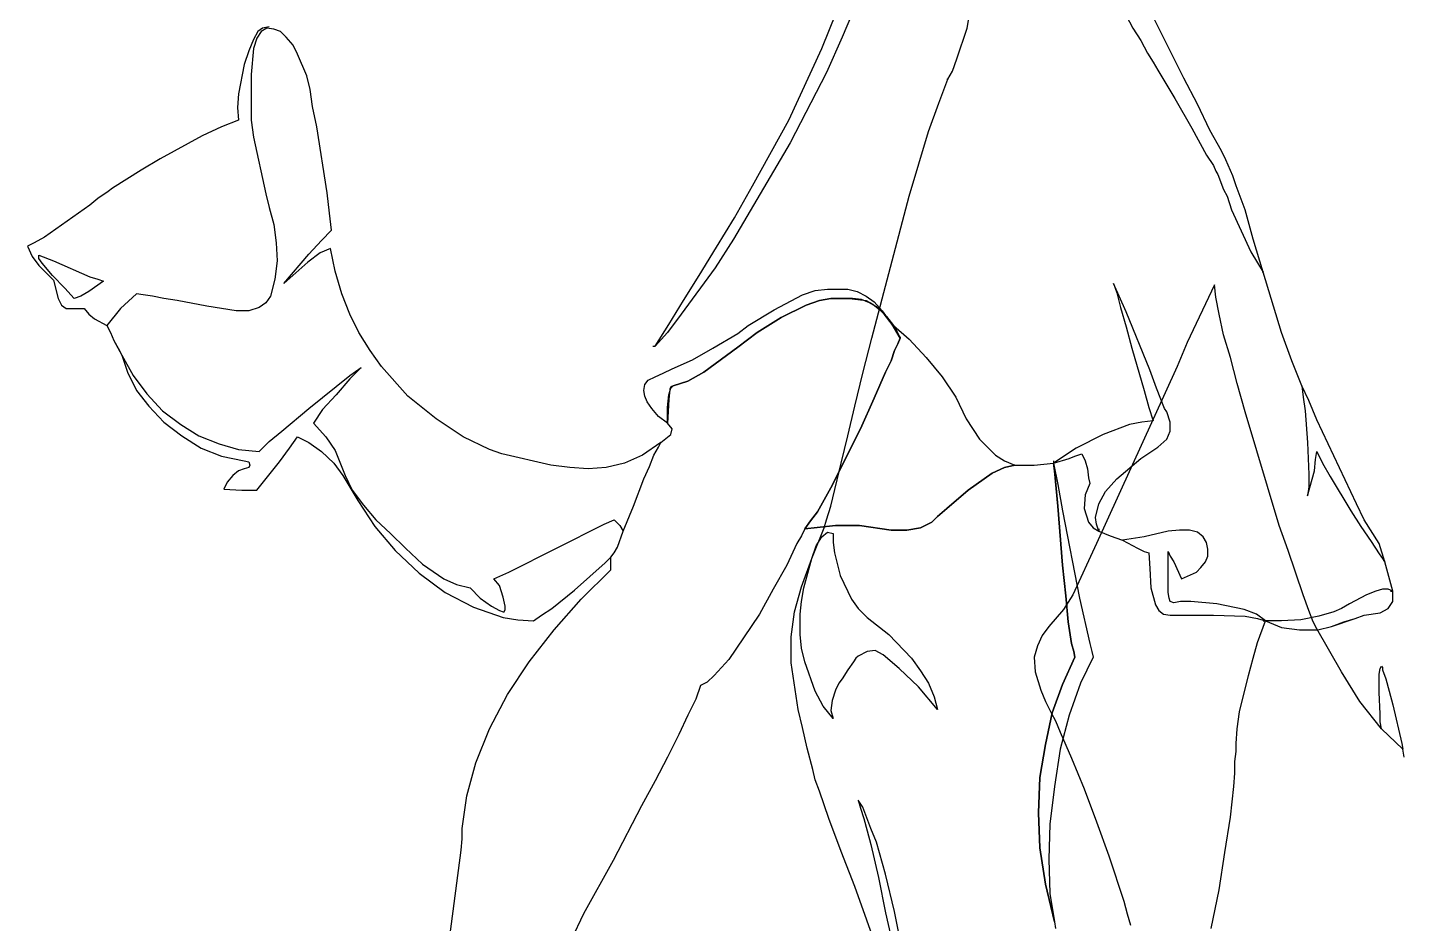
# Model space of a CAD drawing. Extents: x 0 to 10.6, y 0 to 13.5.
# Drawn here: x 0.15 to 6.34, y 3.51 to 7.53 of the extents above; entities that cross this region are included whole.
import ezdxf

# ---------------------------------------------------------------- set-up
doc = ezdxf.new("R2010")
doc.units = 0
doc.layers.add('CK_LEVEL_1', color=7, linetype='CONTINUOUS')

msp = doc.modelspace()

# ---------------------------------------------------------------- linework, layer by layer
at = {"layer": 'CK_LEVEL_1', "color": 2, "linetype": 'CONTINUOUS'}
for p, q in [((5.352246, 7.306403), (5.117543, 7.775809)), ((3.882802, 7.648253), (3.816473, 7.490084)), ((4.377719, 7.530902), (4.398128, 7.653356)), ((5.051214, 7.668662), (5.122646, 7.530902)), ((3.724633, 7.439062), (3.790962, 7.602333)), ((1.188821, 7.515595), (1.168412, 7.47988)), ((1.204128, 7.515595), (1.183719, 7.484982)), ((1.20923, 7.530902), (1.188821, 7.515595)), ((1.229639, 7.530902), (1.204128, 7.515595)), ((1.239843, 7.536004), (1.20923, 7.530902)), ((1.260252, 7.5258), (1.229639, 7.530902)), ((1.290866, 7.515595), (1.260252, 7.5258)), ((1.316377, 7.490084), (1.290866, 7.515595)), ((1.34699, 7.454368), (1.316377, 7.490084)), ((3.816473, 7.490084), (3.745042, 7.331915)), ((4.331799, 7.393142), (4.377719, 7.530902)), ((5.122646, 7.530902), (5.158361, 7.474777)), ((1.148003, 7.428857), (1.127594, 7.36763)), ((1.168412, 7.47988), (1.148003, 7.428857)), ((1.168412, 7.439062), (1.158207, 7.32171)), ((1.183719, 7.484982), (1.168412, 7.439062)), ((1.367399, 7.41355), (1.34699, 7.454368)), ((3.576668, 7.117621), (3.724633, 7.439062)), ((5.158361, 7.474777), (5.188975, 7.418653)), ((1.127594, 7.36763), (1.102083, 7.234972)), ((1.408217, 7.316608), (1.367399, 7.41355)), ((4.31139, 7.337017), (4.331799, 7.393142)), ((5.188975, 7.418653), (5.214486, 7.377835)), ((5.214486, 7.377835), (5.234895, 7.342119)), ((1.158207, 7.32171), (1.158207, 7.117621)), ((1.423524, 7.255381), (1.408217, 7.316608)), ((3.745042, 7.331915), (3.58177, 7.015576)), ((4.250163, 7.194154), (4.290981, 7.301301)), ((4.285879, 7.301301), (4.290981, 7.301301)), ((4.290981, 7.301301), (4.31139, 7.337017)), ((5.234895, 7.342119), (5.311428, 7.214563)), ((5.413473, 7.189052), (5.352246, 7.306403)), ((1.433728, 7.178848), (1.423524, 7.255381)), ((1.102083, 7.234972), (1.096981, 7.173745)), ((1.454137, 7.087007), (1.433728, 7.178848)), ((4.204243, 7.066598), (4.250163, 7.194154)), ((5.311428, 7.214563), (5.387962, 7.081905)), ((5.469598, 7.071701), (5.413473, 7.189052)), ((1.102083, 7.117621), (1.025549, 7.087007)), ((1.096981, 7.173745), (1.102083, 7.117621)), ((1.158207, 7.117621), (1.168412, 7.041087)), ((3.413396, 6.821691), (3.576668, 7.117621)), ((1.025549, 7.087007), (0.938811, 7.046189)), ((1.500057, 6.791078), (1.454137, 7.087007)), ((4.117505, 6.775771), (4.204243, 7.066598)), ((5.387962, 7.081905), (5.454291, 6.959451)), ((5.52062, 6.97986), (5.469598, 7.071701)), ((0.938811, 7.046189), (0.750029, 6.944145)), ((1.168412, 7.041087), (1.224537, 6.785975)), ((3.58177, 7.015576), (3.326658, 6.581886)), ((0.750029, 6.944145), (0.66329, 6.893122)), ((5.454291, 6.959451), (5.484904, 6.913531)), ((5.541029, 6.939042), (5.52062, 6.97986)), ((5.571642, 6.867611), (5.541029, 6.939042)), ((0.66329, 6.893122), (0.535735, 6.811486)), ((5.484904, 6.913531), (5.495109, 6.88802)), ((5.495109, 6.88802), (5.505313, 6.872713)), ((5.505313, 6.872713), (5.530825, 6.806384)), ((5.586949, 6.821691), (5.571642, 6.867611)), ((0.535735, 6.811486), (0.515326, 6.79618)), ((3.33176, 6.678828), (3.413396, 6.821691)), ((5.530825, 6.806384), (5.546131, 6.775771)), ((5.627767, 6.714544), (5.586949, 6.821691)), ((0.469405, 6.765566), (0.43369, 6.734953)), ((0.515326, 6.79618), (0.469405, 6.765566)), ((1.224537, 6.785975), (1.239843, 6.724748)), ((1.510262, 6.699237), (1.500057, 6.791078)), ((3.949131, 6.137991), (4.117505, 6.775771)), ((5.546131, 6.775771), (5.56654, 6.714544)), ((0.43369, 6.734953), (0.2296, 6.59209)), ((1.239843, 6.724748), (1.260252, 6.648215)), ((1.520466, 6.622704), (1.510262, 6.699237)), ((5.56654, 6.714544), (5.653278, 6.525761)), ((5.663483, 6.581886), (5.627767, 6.714544)), ((1.260252, 6.648215), (1.270457, 6.566579)), ((1.474546, 6.576784), (1.520466, 6.622704)), ((3.250125, 6.54617), (3.33176, 6.678828)), ((0.18368, 6.566579), (0.153067, 6.551272)), ((0.2296, 6.59209), (0.18368, 6.566579)), ((1.270457, 6.566579), (1.275559, 6.484943)), ((1.418422, 6.515557), (1.474546, 6.576784)), ((3.326658, 6.581886), (3.245022, 6.45433)), ((5.709403, 6.433921), (5.663483, 6.581886)), ((0.153067, 6.551272), (0.173476, 6.505352)), ((0.173476, 6.505352), (0.204089, 6.464534)), ((0.204089, 6.510455), (0.270418, 6.484943)), ((0.204089, 6.495148), (0.204089, 6.510455)), ((1.306172, 6.382899), (1.418422, 6.515557)), ((1.469444, 6.520659), (1.413319, 6.479841)), ((1.515364, 6.541068), (1.469444, 6.520659)), ((1.535773, 6.439023), (1.515364, 6.541068)), ((3.173591, 6.418614), (3.250125, 6.54617)), ((5.653278, 6.525761), (5.709403, 6.433921)), ((0.219396, 6.474739), (0.204089, 6.495148)), ((0.204089, 6.464534), (0.270418, 6.398205)), ((0.265316, 6.418614), (0.219396, 6.474739)), ((0.270418, 6.484943), (0.43369, 6.413512)), ((1.275559, 6.484943), (1.265354, 6.403308)), ((1.413319, 6.479841), (1.306172, 6.382899)), ((1.566386, 6.336978), (1.535773, 6.439023)), ((3.245022, 6.45433), (3.091955, 6.245138)), ((5.709403, 6.433921), (5.704301, 6.433921)), ((5.791039, 6.163502), (5.709403, 6.433921)), ((0.321441, 6.36249), (0.265316, 6.418614)), ((0.270418, 6.398205), (0.290827, 6.31657)), ((0.494917, 6.393103), (0.428588, 6.347183)), ((0.43369, 6.413512), (0.469405, 6.403308)), ((0.469405, 6.403308), (0.494917, 6.393103)), ((1.265354, 6.403308), (1.244946, 6.326774)), ((3.10216, 6.306365), (3.173591, 6.418614)), ((5.061419, 6.326774), (5.035908, 6.382899)), ((5.035908, 6.382899), (5.04101, 6.367592)), ((5.490007, 6.377796), (5.367553, 6.117582)), ((5.495109, 6.321672), (5.490007, 6.377796)), ((0.290827, 6.31657), (0.306134, 6.285956)), ((0.362258, 6.31657), (0.321441, 6.36249)), ((0.392872, 6.326774), (0.362258, 6.31657)), ((0.428588, 6.347183), (0.392872, 6.326774)), ((0.642882, 6.336978), (0.57145, 6.270649)), ((0.673495, 6.331876), (0.642882, 6.336978)), ((0.714313, 6.326774), (0.673495, 6.331876)), ((0.765335, 6.31657), (0.714313, 6.326774)), ((0.826562, 6.306365), (0.765335, 6.31657)), ((1.244946, 6.326774), (1.224537, 6.296161)), ((1.602102, 6.245138), (1.566386, 6.336978)), ((3.510339, 6.265547), (3.637895, 6.331876)), ((3.637895, 6.331876), (3.694019, 6.352285)), ((3.694019, 6.352285), (3.750144, 6.357387)), ((3.714428, 6.306365), (3.765451, 6.31657)), ((3.714428, 6.306365), (3.765451, 6.31657)), ((3.765451, 6.31657), (3.714428, 6.306365)), ((3.750144, 6.357387), (3.841984, 6.357387)), ((3.765451, 6.31657), (3.847086, 6.31657)), ((3.765451, 6.31657), (3.847086, 6.31657)), ((3.862393, 6.31657), (3.765451, 6.31657)), ((3.841984, 6.357387), (3.882802, 6.347183)), ((3.847086, 6.31657), (3.92362, 6.306365)), ((3.847086, 6.31657), (3.92362, 6.306365)), ((3.903211, 6.311467), (3.862393, 6.31657)), ((3.882802, 6.347183), (3.92362, 6.326774)), ((3.938927, 6.296161), (3.903211, 6.311467)), ((3.92362, 6.326774), (3.959336, 6.301263)), ((5.04101, 6.367592), (5.051214, 6.342081)), ((5.051214, 6.342081), (5.066521, 6.275752)), ((5.092032, 6.255343), (5.061419, 6.326774)), ((5.510416, 6.245138), (5.495109, 6.321672)), ((0.306134, 6.285956), (0.326543, 6.270649)), ((0.326543, 6.270649), (0.408179, 6.270649)), ((0.408179, 6.270649), (0.428588, 6.245138)), ((0.57145, 6.270649), (0.510223, 6.194116)), ((0.95922, 6.280854), (0.826562, 6.306365)), ((1.091878, 6.260445), (0.95922, 6.280854)), ((1.148003, 6.260445), (1.091878, 6.260445)), ((1.193923, 6.275752), (1.148003, 6.260445)), ((1.224537, 6.296161), (1.193923, 6.275752)), ((3.035831, 6.199218), (3.10216, 6.306365)), ((3.392987, 6.194116), (3.510339, 6.265547)), ((3.540952, 6.229831), (3.653201, 6.285956)), ((3.540952, 6.229831), (3.653201, 6.285956)), ((3.653201, 6.285956), (3.540952, 6.229831)), ((3.653201, 6.285956), (3.714428, 6.306365)), ((3.653201, 6.285956), (3.714428, 6.306365)), ((3.714428, 6.306365), (3.653201, 6.285956)), ((3.92362, 6.306365), (3.954233, 6.291058)), ((3.92362, 6.306365), (3.954233, 6.291058)), ((3.974642, 6.275752), (3.938927, 6.296161)), ((3.954233, 6.291058), (3.984847, 6.265547)), ((3.954233, 6.291058), (3.984847, 6.265547)), ((3.959336, 6.301263), (3.995051, 6.260445)), ((4.005256, 6.245138), (3.974642, 6.275752)), ((3.984847, 6.265547), (4.01546, 6.234934)), ((3.984847, 6.265547), (4.01546, 6.234934)), ((3.995051, 6.260445), (4.035869, 6.20432)), ((5.066521, 6.275752), (5.092032, 6.189014)), ((5.199179, 5.995129), (5.092032, 6.255343)), ((0.428588, 6.245138), (0.454099, 6.224729)), ((0.454099, 6.224729), (0.510223, 6.194116)), ((0.510223, 6.194116), (0.52553, 6.163502)), ((1.64292, 6.163502), (1.602102, 6.245138)), ((2.974604, 6.102276), (3.035831, 6.199218)), ((3.091955, 6.245138), (3.030728, 6.163502)), ((3.347067, 6.1584), (3.392987, 6.194116)), ((3.433805, 6.163502), (3.540952, 6.229831)), ((3.433805, 6.163502), (3.540952, 6.229831)), ((3.540952, 6.229831), (3.433805, 6.163502)), ((4.040971, 6.199218), (4.005256, 6.245138)), ((4.01546, 6.234934), (4.046074, 6.194116)), ((4.01546, 6.234934), (4.046074, 6.194116)), ((4.035869, 6.20432), (4.076687, 6.137991)), ((4.076687, 6.137991), (4.040971, 6.199218)), ((4.046074, 6.194116), (4.06138, 6.168605)), ((4.046074, 6.194116), (4.06138, 6.168605)), ((4.06138, 6.168605), (4.046074, 6.194116)), ((4.046074, 6.194116), (4.117505, 6.132889)), ((5.092032, 6.189014), (5.117543, 6.092071)), ((5.530825, 6.153298), (5.510416, 6.245138)), ((0.52553, 6.163502), (0.540837, 6.127787)), ((0.540837, 6.127787), (0.576552, 6.061458)), ((0.540837, 6.127787), (0.561246, 6.092071)), ((1.693942, 6.081867), (1.64292, 6.163502)), ((3.030728, 6.163502), (2.974604, 6.102276)), ((3.234818, 6.092071), (3.347067, 6.1584)), ((3.347067, 6.097173), (3.433805, 6.163502)), ((3.347067, 6.097173), (3.433805, 6.163502)), ((3.433805, 6.163502), (3.347067, 6.097173)), ((3.908313, 5.979822), (3.949131, 6.137991)), ((4.06138, 6.168605), (4.076687, 6.137991)), ((4.06138, 6.168605), (4.076687, 6.137991)), ((4.076687, 6.137991), (4.06138, 6.168605)), ((4.076687, 6.137991), (4.066483, 6.11248)), ((4.076687, 6.137991), (4.066483, 6.11248)), ((4.066483, 6.11248), (4.076687, 6.137991)), ((4.076687, 6.143093), (4.076687, 6.137991)), ((4.117505, 6.132889), (4.194038, 6.051253)), ((5.561438, 6.051253), (5.530825, 6.153298)), ((5.836959, 6.035946), (5.791039, 6.163502)), ((0.561246, 6.092071), (0.576552, 6.061458)), ((1.744965, 6.010435), (1.693942, 6.081867)), ((2.964399, 6.102276), (2.974604, 6.102276)), ((3.142978, 6.041049), (3.234818, 6.092071)), ((3.194, 5.984924), (3.347067, 6.097173)), ((3.194, 5.984924), (3.347067, 6.097173)), ((3.347067, 6.097173), (3.194, 5.984924)), ((4.051176, 6.081867), (4.035869, 6.035946)), ((4.051176, 6.081867), (4.035869, 6.035946)), ((4.035869, 6.035946), (4.051176, 6.081867)), ((4.066483, 6.11248), (4.051176, 6.081867)), ((4.066483, 6.11248), (4.051176, 6.081867)), ((4.051176, 6.081867), (4.066483, 6.11248)), ((5.117543, 6.092071), (5.173668, 5.903288)), ((5.367553, 6.117582), (5.321633, 6.010435)), ((0.576552, 6.061458), (0.602064, 5.984924)), ((0.576552, 6.061458), (0.627575, 5.969617)), ((1.602102, 5.969617), (1.653124, 6.005333)), ((1.653124, 6.005333), (1.602102, 5.954311)), ((1.862316, 5.877777), (1.744965, 6.010435)), ((3.051137, 6.000231), (3.142978, 6.041049)), ((4.035869, 6.035946), (4.010358, 5.984924)), ((4.035869, 6.035946), (4.010358, 5.984924)), ((4.010358, 5.984924), (4.035869, 6.035946)), ((4.194038, 6.051253), (4.26547, 5.964515)), ((5.321633, 6.010435), (5.005294, 5.316531)), ((5.592051, 5.933902), (5.561438, 6.051253)), ((5.882879, 5.923697), (5.836959, 6.035946)), ((0.602064, 5.984924), (0.642882, 5.903288)), ((0.627575, 5.969617), (0.688802, 5.887982)), ((1.418422, 5.821653), (1.602102, 5.969617)), ((1.602102, 5.954311), (1.540875, 5.882879)), ((2.928684, 5.928799), (2.94399, 5.949208)), ((2.94399, 5.949208), (2.974604, 5.964515)), ((2.974604, 5.964515), (3.01032, 5.979822)), ((3.01032, 5.979822), (3.051137, 6.000231)), ((3.05624, 5.923697), (3.122569, 5.944106)), ((3.05624, 5.923697), (3.122569, 5.944106)), ((3.122569, 5.944106), (3.05624, 5.923697)), ((3.122569, 5.944106), (3.194, 5.984924)), ((3.122569, 5.944106), (3.194, 5.984924)), ((3.194, 5.984924), (3.122569, 5.944106)), ((3.872598, 5.831857), (3.908313, 5.979822)), ((4.010358, 5.984924), (3.959336, 5.867573)), ((4.010358, 5.984924), (3.959336, 5.867573)), ((3.959336, 5.867573), (4.010358, 5.984924)), ((4.26547, 5.964515), (4.326697, 5.872675)), ((5.229793, 5.913493), (5.199179, 5.995129)), ((0.642882, 5.903288), (0.699006, 5.831857)), ((0.688802, 5.887982), (0.760233, 5.811448)), ((1.540875, 5.882879), (1.479648, 5.81655)), ((1.989872, 5.775732), (1.862316, 5.877777)), ((2.923581, 5.903288), (2.928684, 5.928799)), ((2.928684, 5.877777), (2.923581, 5.903288)), ((2.938888, 5.852266), (2.928684, 5.877777)), ((3.030728, 5.826755), (3.035831, 5.882879)), ((3.030728, 5.826755), (3.035831, 5.882879)), ((3.035831, 5.882879), (3.046035, 5.913493)), ((3.035831, 5.882879), (3.046035, 5.913493)), ((3.040933, 5.908391), (3.035831, 5.86247)), ((3.046035, 5.918595), (3.040933, 5.908391)), ((3.046035, 5.913493), (3.05624, 5.923697)), ((3.046035, 5.913493), (3.05624, 5.923697)), ((3.05624, 5.923697), (3.046035, 5.918595)), ((5.173668, 5.903288), (5.194077, 5.826755)), ((5.265508, 5.821653), (5.229793, 5.913493)), ((5.627767, 5.806346), (5.592051, 5.933902)), ((5.913492, 5.857368), (5.882879, 5.923697)), ((5.913492, 5.857368), (5.882879, 5.923697)), ((5.882879, 5.923697), (5.887981, 5.872675)), ((0.699006, 5.831857), (0.765335, 5.760426)), ((1.295968, 5.719608), (1.418422, 5.821653)), ((1.479648, 5.81655), (1.438831, 5.755323)), ((2.959297, 5.821653), (2.938888, 5.852266)), ((2.989911, 5.785937), (2.959297, 5.821653)), ((3.035831, 5.86247), (3.030728, 5.755323)), ((3.030728, 5.755323), (3.030728, 5.826755)), ((3.030728, 5.755323), (3.030728, 5.826755)), ((3.841984, 5.699199), (3.872598, 5.831857)), ((3.959336, 5.867573), (3.898109, 5.729812)), ((3.959336, 5.867573), (3.898109, 5.729812)), ((3.898109, 5.729812), (3.959336, 5.867573)), ((4.326697, 5.872675), (4.372617, 5.775732)), ((5.194077, 5.826755), (5.214486, 5.765528)), ((5.275713, 5.806346), (5.265508, 5.821653)), ((5.887981, 5.872675), (5.898186, 5.811448)), ((5.949208, 5.77063), (5.913492, 5.857368)), ((5.949208, 5.77063), (5.913492, 5.857368)), ((0.760233, 5.811448), (0.841869, 5.750221)), ((0.765335, 5.760426), (0.846971, 5.699199)), ((1.438831, 5.755323), (1.494955, 5.694097)), ((2.112326, 5.694097), (1.989872, 5.775732)), ((3.030728, 5.755323), (2.989911, 5.785937)), ((3.051137, 5.729812), (3.030728, 5.755323)), ((3.051137, 5.729812), (3.030728, 5.755323)), ((4.372617, 5.775732), (4.433844, 5.683892)), ((5.163464, 5.760426), (5.107339, 5.750221)), ((5.214486, 5.765528), (5.163464, 5.760426)), ((5.291019, 5.760426), (5.275713, 5.806346)), ((5.291019, 5.719608), (5.291019, 5.760426)), ((5.780834, 5.296122), (5.627767, 5.806346)), ((5.898186, 5.811448), (5.90839, 5.668585)), ((6.127786, 5.393065), (5.949208, 5.77063)), ((6.127786, 5.393065), (5.949208, 5.77063)), ((0.841869, 5.750221), (0.923505, 5.699199)), ((0.846971, 5.699199), (0.933709, 5.643074)), ((0.923505, 5.699199), (1.015345, 5.663483)), ((1.239843, 5.673688), (1.295968, 5.719608)), ((1.331684, 5.643074), (1.367399, 5.694097)), ((1.367399, 5.694097), (1.418422, 5.668585)), ((1.494955, 5.694097), (1.535773, 5.63287)), ((2.229677, 5.637972), (2.112326, 5.694097)), ((3.000115, 5.668585), (3.046035, 5.704301)), ((3.000115, 5.668585), (3.046035, 5.704301)), ((3.046035, 5.704301), (3.051137, 5.729812)), ((3.046035, 5.704301), (3.051137, 5.729812)), ((3.898109, 5.729812), (3.765451, 5.464496)), ((3.898109, 5.729812), (3.765451, 5.464496)), ((3.765451, 5.464496), (3.898109, 5.729812)), ((3.811371, 5.576745), (3.841984, 5.699199)), ((4.989987, 5.704301), (4.867534, 5.643074)), ((5.107339, 5.750221), (4.989987, 5.704301)), ((5.275713, 5.683892), (5.291019, 5.719608)), ((0.933709, 5.643074), (1.025549, 5.607359)), ((1.015345, 5.663483), (1.102083, 5.637972)), ((1.102083, 5.637972), (1.193923, 5.627768)), ((1.193923, 5.627768), (1.239843, 5.673688)), ((1.285763, 5.581847), (1.331684, 5.643074)), ((1.418422, 5.668585), (1.474546, 5.627768)), ((1.535773, 5.63287), (1.581693, 5.520621)), ((2.285802, 5.617563), (2.229677, 5.637972)), ((3.000115, 5.668585), (2.918479, 5.612461)), ((2.969502, 5.612461), (2.989911, 5.648176)), ((2.969502, 5.612461), (2.989911, 5.648176)), ((2.989911, 5.648176), (3.000115, 5.668585)), ((2.989911, 5.648176), (3.000115, 5.668585)), ((4.433844, 5.683892), (4.505275, 5.612461)), ((4.867534, 5.643074), (4.765489, 5.576745)), ((5.158361, 5.597154), (5.234895, 5.648176)), ((5.234895, 5.648176), (5.275713, 5.683892)), ((5.90839, 5.668585), (5.913492, 5.525723)), ((1.025549, 5.607359), (1.127594, 5.58695)), ((1.127594, 5.58695), (1.148003, 5.581847)), ((1.148003, 5.581847), (1.153105, 5.566541)), ((1.183719, 5.454291), (1.285763, 5.581847)), ((1.474546, 5.627768), (1.530671, 5.576745)), ((1.530671, 5.576745), (1.571489, 5.520621)), ((2.505198, 5.566541), (2.285802, 5.617563)), ((2.836843, 5.576745), (2.755208, 5.556336)), ((2.918479, 5.612461), (2.836843, 5.576745)), ((2.949093, 5.561438), (2.969502, 5.612461)), ((2.949093, 5.561438), (2.969502, 5.612461)), ((3.765451, 5.38286), (3.811371, 5.576745)), ((4.505275, 5.612461), (4.546093, 5.58695)), ((4.546093, 5.58695), (4.592013, 5.566541)), ((4.678751, 5.566541), (4.765489, 5.576745)), ((4.765489, 5.576745), (4.83692, 5.597154)), ((4.765489, 5.58695), (4.765489, 5.576745)), ((4.765489, 5.576745), (4.770591, 5.541029)), ((4.765489, 5.576745), (4.785898, 5.479803)), ((4.770591, 5.541029), (4.765489, 5.576745)), ((4.83692, 5.597154), (4.862432, 5.607359)), ((4.862432, 5.607359), (4.893045, 5.617563)), ((4.893045, 5.617563), (4.908352, 5.58695)), ((4.908352, 5.58695), (4.918556, 5.551234)), ((5.051214, 5.505314), (5.158361, 5.597154)), ((5.939004, 5.541029), (5.944106, 5.592052)), ((5.944106, 5.592052), (5.949208, 5.627768)), ((5.949208, 5.627768), (5.974719, 5.576745)), ((5.974719, 5.576745), (6.010435, 5.515518)), ((1.076572, 5.520621), (1.05106, 5.490007)), ((1.102083, 5.541029), (1.076572, 5.520621)), ((1.127594, 5.551234), (1.102083, 5.541029)), ((1.148003, 5.556336), (1.127594, 5.551234)), ((1.153105, 5.566541), (1.148003, 5.556336)), ((1.571489, 5.520621), (1.637818, 5.408371)), ((1.581693, 5.520621), (1.612307, 5.454291)), ((2.591936, 5.556336), (2.505198, 5.566541)), ((2.673572, 5.551234), (2.591936, 5.556336)), ((2.755208, 5.556336), (2.673572, 5.551234)), ((2.923581, 5.505314), (2.949093, 5.561438)), ((2.923581, 5.505314), (2.949093, 5.561438)), ((4.382821, 5.454291), (4.489968, 5.530825)), ((4.489968, 5.530825), (4.382821, 5.454291)), ((4.489968, 5.530825), (4.546093, 5.556336)), ((4.546093, 5.556336), (4.489968, 5.530825)), ((4.546093, 5.556336), (4.592013, 5.566541)), ((4.592013, 5.566541), (4.546093, 5.556336)), ((4.581809, 5.566541), (4.592013, 5.566541)), ((4.592013, 5.566541), (4.678751, 5.566541)), ((4.770591, 5.541029), (4.775694, 5.495109)), ((4.785898, 5.38286), (4.770591, 5.541029)), ((4.918556, 5.551234), (4.923658, 5.510416)), ((4.923658, 5.510416), (4.928761, 5.484905)), ((5.90839, 5.42878), (5.939004, 5.541029)), ((5.913492, 5.525723), (5.913492, 5.469598)), ((6.010435, 5.515518), (6.102275, 5.362451)), ((1.05106, 5.490007), (1.035754, 5.459394)), ((1.035754, 5.459394), (1.11739, 5.454291)), ((1.11739, 5.454291), (1.183719, 5.454291)), ((1.612307, 5.454291), (1.663329, 5.387962)), ((2.877661, 5.38286), (2.923581, 5.505314)), ((2.877661, 5.38286), (2.923581, 5.505314)), ((3.765451, 5.464496), (3.704224, 5.357349)), ((3.765451, 5.464496), (3.704224, 5.357349)), ((3.704224, 5.357349), (3.765451, 5.464496)), ((4.285879, 5.372656), (4.382821, 5.454291)), ((4.382821, 5.454291), (4.285879, 5.372656)), ((4.775694, 5.495109), (4.785898, 5.38286)), ((4.785898, 5.479803), (4.806307, 5.362451)), ((4.928761, 5.484905), (4.908352, 5.433883)), ((4.969579, 5.393065), (5.000192, 5.449189)), ((5.000192, 5.449189), (5.051214, 5.505314)), ((5.913492, 5.469598), (5.90839, 5.42878)), ((1.637818, 5.408371), (1.714351, 5.29102)), ((1.663329, 5.387962), (1.719454, 5.321633)), ((2.831741, 5.270611), (2.877661, 5.38286)), ((2.831741, 5.270611), (2.877661, 5.38286)), ((3.745042, 5.321633), (3.765451, 5.38286)), ((4.785898, 5.38286), (4.806307, 5.117544)), ((4.806307, 5.117544), (4.785898, 5.38286)), ((4.908352, 5.433883), (4.903249, 5.372656)), ((4.954272, 5.331838), (4.969579, 5.393065)), ((6.163502, 5.321633), (6.127786, 5.393065)), ((6.163502, 5.321633), (6.127786, 5.393065)), ((1.719454, 5.321633), (1.785783, 5.260406)), ((2.745003, 5.301224), (2.790923, 5.321633)), ((2.790923, 5.321633), (2.816435, 5.296122)), ((3.704224, 5.357349), (3.67361, 5.316531)), ((3.704224, 5.357349), (3.67361, 5.316531)), ((3.67361, 5.316531), (3.704224, 5.357349)), ((3.734837, 5.285918), (3.745042, 5.321633)), ((4.21955, 5.311429), (4.245061, 5.33694)), ((4.245061, 5.33694), (4.21955, 5.311429)), ((4.245061, 5.33694), (4.285879, 5.372656)), ((4.285879, 5.372656), (4.245061, 5.33694)), ((4.806307, 5.362451), (4.88284, 4.969579)), ((4.903249, 5.372656), (4.923658, 5.311429)), ((4.959374, 5.301224), (4.954272, 5.331838)), ((6.102275, 5.362451), (6.148195, 5.29102)), ((6.229831, 5.214486), (6.163502, 5.321633)), ((6.229831, 5.214486), (6.163502, 5.321633)), ((1.714351, 5.29102), (1.806192, 5.183873)), ((1.785783, 5.260406), (1.852112, 5.194077)), ((2.316415, 5.08693), (2.745003, 5.301224)), ((2.80623, 5.19918), (2.831741, 5.270611)), ((2.80623, 5.19918), (2.831741, 5.270611)), ((2.816435, 5.296122), (2.831741, 5.270611)), ((3.648099, 5.280815), (3.632792, 5.250202)), ((3.67361, 5.316531), (3.648099, 5.280815)), ((3.67361, 5.316531), (3.648099, 5.280815)), ((3.648099, 5.280815), (3.67361, 5.316531)), ((3.648099, 5.280815), (3.78586, 5.296122)), ((3.745042, 5.29102), (3.648099, 5.280815)), ((3.678713, 5.148157), (3.734837, 5.285918)), ((3.724633, 5.2451), (3.750144, 5.265509)), ((3.78586, 5.296122), (3.745042, 5.29102)), ((3.750144, 5.265509), (3.775655, 5.260406)), ((3.775655, 5.260406), (3.775655, 5.219589)), ((3.78586, 5.296122), (3.893007, 5.296122)), ((3.893007, 5.296122), (3.78586, 5.296122)), ((3.893007, 5.296122), (4.035869, 5.275713)), ((4.035869, 5.275713), (3.893007, 5.296122)), ((4.035869, 5.275713), (4.1073, 5.275713)), ((4.1073, 5.275713), (4.035869, 5.275713)), ((4.1073, 5.275713), (4.168527, 5.285918)), ((4.168527, 5.285918), (4.1073, 5.275713)), ((4.168527, 5.285918), (4.21955, 5.311429)), ((4.21955, 5.311429), (4.168527, 5.285918)), ((4.923658, 5.311429), (4.944067, 5.285918)), ((4.944067, 5.285918), (4.969579, 5.270611)), ((5.005294, 5.316531), (4.959374, 5.214486)), ((4.969579, 5.270611), (4.959374, 5.301224)), ((4.969579, 5.280815), (4.969579, 5.270611)), ((4.969579, 5.270611), (5.020601, 5.250202)), ((5.280815, 5.270611), (5.173668, 5.2451)), ((5.331837, 5.275713), (5.280815, 5.270611)), ((5.377757, 5.275713), (5.331837, 5.275713)), ((5.413473, 5.265509), (5.377757, 5.275713)), ((5.438984, 5.2451), (5.413473, 5.265509)), ((5.821652, 5.183873), (5.780834, 5.296122)), ((6.148195, 5.29102), (6.194115, 5.224691)), ((2.790923, 5.173668), (2.80623, 5.19918)), ((2.790923, 5.173668), (2.80623, 5.19918)), ((3.612383, 5.214486), (3.566463, 5.117544)), ((3.632792, 5.250202), (3.612383, 5.214486)), ((3.678713, 5.148157), (3.699122, 5.204282)), ((3.699122, 5.204282), (3.724633, 5.2451)), ((3.775655, 5.219589), (3.780757, 5.173668)), ((4.959374, 5.214486), (4.852227, 4.984886)), ((5.020601, 5.250202), (5.076726, 5.229793)), ((5.173668, 5.2451), (5.076726, 5.229793)), ((5.076726, 5.229793), (5.143055, 5.194077)), ((5.454291, 5.219589), (5.438984, 5.2451)), ((5.459393, 5.188975), (5.454291, 5.219589)), ((6.194115, 5.224691), (6.229831, 5.168566)), ((6.255342, 5.132851), (6.229831, 5.214486)), ((6.255342, 5.132851), (6.229831, 5.214486)), ((1.806192, 5.183873), (1.913339, 5.081828)), ((1.852112, 5.194077), (1.928645, 5.122646)), ((2.750105, 5.127748), (2.775617, 5.153259)), ((2.775617, 5.153259), (2.790923, 5.173668)), ((2.775617, 5.153259), (2.790923, 5.173668)), ((2.775617, 5.097135), (2.775617, 5.153259)), ((3.632792, 5.020601), (3.678713, 5.148157)), ((3.642997, 5.015499), (3.678713, 5.148157)), ((3.780757, 5.173668), (3.806268, 5.071624)), ((5.143055, 5.194077), (5.173668, 5.178771)), ((5.173668, 5.178771), (5.194077, 5.173668)), ((5.194077, 5.173668), (5.199179, 5.102237)), ((5.280815, 4.99509), (5.280815, 5.178771)), ((5.280815, 5.178771), (5.291019, 5.158362)), ((5.291019, 5.158362), (5.306326, 5.132851)), ((5.449189, 5.132851), (5.459393, 5.158362)), ((5.459393, 5.158362), (5.459393, 5.188975)), ((5.887981, 4.984886), (5.821652, 5.183873)), ((6.229831, 5.168566), (6.255342, 5.132851)), ((6.25024, 5.137953), (6.255342, 5.132851)), ((1.913339, 5.081828), (2.03069, 4.99509)), ((1.928645, 5.122646), (2.025588, 5.056317)), ((2.250086, 5.056317), (2.316415, 5.08693)), ((2.612345, 5.005295), (2.750105, 5.127748)), ((2.642958, 4.964477), (2.775617, 5.097135)), ((3.566463, 5.117544), (3.505237, 5.010397)), ((4.806307, 5.117544), (4.821614, 4.979783)), ((4.821614, 4.979783), (4.806307, 5.117544)), ((5.199179, 5.102237), (5.204281, 5.015499)), ((5.306326, 5.132851), (5.342042, 5.056317)), ((5.342042, 5.056317), (5.408371, 5.08693)), ((5.408371, 5.08693), (5.42878, 5.107339)), ((5.42878, 5.107339), (5.449189, 5.132851)), ((6.291058, 5.000192), (6.255342, 5.132851)), ((2.025588, 5.056317), (2.081712, 5.030806)), ((2.081712, 5.030806), (2.142939, 5.015499)), ((2.142939, 5.015499), (2.188859, 4.969579)), ((2.275597, 5.025704), (2.250086, 5.056317)), ((2.290904, 4.974681), (2.275597, 5.025704)), ((3.602179, 4.908352), (3.632792, 5.020601)), ((3.632792, 4.954272), (3.642997, 5.015499)), ((3.806268, 5.071624), (3.857291, 4.964477)), ((5.204281, 5.015499), (5.22469, 4.938966)), ((2.03069, 4.99509), (2.158246, 4.928761)), ((2.188859, 4.969579), (2.239882, 4.933863)), ((2.301109, 4.933863), (2.290904, 4.974681)), ((2.5103, 4.923659), (2.612345, 5.005295)), ((2.520505, 4.826716), (2.642958, 4.964477)), ((3.505237, 5.010397), (3.44401, 4.898148)), ((3.62769, 4.898148), (3.632792, 4.954272)), ((3.857291, 4.964477), (3.887904, 4.923659)), ((4.852227, 4.984886), (4.811409, 4.918557)), ((4.821614, 4.979783), (4.831818, 4.862432)), ((4.831818, 4.862432), (4.821614, 4.979783)), ((4.88284, 4.969579), (4.928761, 4.765489)), ((5.285917, 4.969579), (5.280815, 4.99509)), ((5.291019, 4.954272), (5.285917, 4.969579)), ((5.306326, 4.94917), (5.291019, 4.954272)), ((5.33694, 4.954272), (5.306326, 4.94917)), ((5.38286, 4.954272), (5.33694, 4.954272)), ((5.500211, 4.944068), (5.38286, 4.954272)), ((5.913492, 4.913454), (5.887981, 4.984886)), ((6.173706, 4.984886), (6.097173, 4.944068)), ((6.214524, 5.000192), (6.173706, 4.984886)), ((6.245138, 5.010397), (6.214524, 5.000192)), ((6.270649, 5.010397), (6.245138, 5.010397)), ((6.291058, 5.000192), (6.270649, 5.010397)), ((6.270649, 4.923659), (6.291058, 4.954272)), ((6.270649, 4.923659), (6.291058, 4.954272)), ((6.280853, 5.000192), (6.291058, 5.000192)), ((6.291058, 4.954272), (6.291058, 5.000192)), ((6.291058, 4.954272), (6.291058, 5.000192)), ((2.158246, 4.928761), (2.290904, 4.882841)), ((2.239882, 4.933863), (2.275597, 4.913454)), ((2.275597, 4.913454), (2.290904, 4.908352)), ((2.290904, 4.908352), (2.296006, 4.908352)), ((2.296006, 4.908352), (2.301109, 4.918557)), ((2.301109, 4.918557), (2.301109, 4.933863)), ((2.428664, 4.867534), (2.46438, 4.893045)), ((2.46438, 4.893045), (2.5103, 4.923659)), ((3.44401, 4.898148), (3.372578, 4.791001)), ((3.586872, 4.796103), (3.602179, 4.908352)), ((3.62769, 4.806307), (3.62769, 4.898148)), ((3.887904, 4.923659), (3.928722, 4.882841)), ((4.811409, 4.918557), (4.74508, 4.842023)), ((5.22469, 4.938966), (5.239997, 4.913454)), ((5.239997, 4.913454), (5.260406, 4.898148)), ((5.260406, 4.898148), (5.291019, 4.893045)), ((5.291019, 4.893045), (5.484904, 4.893045)), ((5.484904, 4.893045), (5.627767, 4.887943)), ((5.622665, 4.918557), (5.500211, 4.944068)), ((5.678789, 4.898148), (5.622665, 4.918557)), ((5.627767, 4.887943), (5.683892, 4.877739)), ((5.719607, 4.867534), (5.678789, 4.898148)), ((5.959413, 4.887943), (5.877777, 4.872636)), ((5.933901, 4.862432), (5.913492, 4.913454)), ((6.025742, 4.908352), (5.959413, 4.887943)), ((6.061457, 4.923659), (6.025742, 4.908352)), ((6.097173, 4.944068), (6.061457, 4.923659)), ((6.122684, 4.877739), (6.163502, 4.893045)), ((6.122684, 4.877739), (6.163502, 4.893045)), ((6.163502, 4.893045), (6.234933, 4.90325)), ((6.163502, 4.893045), (6.234933, 4.90325)), ((6.234933, 4.90325), (6.270649, 4.923659)), ((6.234933, 4.90325), (6.270649, 4.923659)), ((2.290904, 4.882841), (2.357233, 4.872636)), ((2.357233, 4.872636), (2.428664, 4.867534)), ((2.408256, 4.683854), (2.520505, 4.826716)), ((3.928722, 4.882841), (4.025665, 4.806307)), ((4.74508, 4.842023), (4.714467, 4.801205)), ((4.831818, 4.862432), (4.847125, 4.765489)), ((4.847125, 4.765489), (4.831818, 4.862432)), ((5.683892, 4.877739), (5.719607, 4.867534)), ((5.683892, 4.770592), (5.719607, 4.867534)), ((5.709403, 4.867534), (5.719607, 4.867534)), ((5.719607, 4.867534), (5.791039, 4.836921)), ((5.791039, 4.867534), (5.719607, 4.867534)), ((5.719607, 4.867534), (5.791039, 4.836921)), ((5.877777, 4.872636), (5.791039, 4.867534)), ((5.791039, 4.836921), (5.872674, 4.826716)), ((5.791039, 4.836921), (5.872674, 4.826716)), ((5.872674, 4.826716), (5.95431, 4.826716)), ((5.872674, 4.826716), (5.95431, 4.826716)), ((5.949208, 4.831819), (5.933901, 4.862432)), ((6.061457, 4.637934), (5.949208, 4.831819)), ((5.95431, 4.826716), (6.015537, 4.842023)), ((5.95431, 4.826716), (6.015537, 4.842023)), ((6.015537, 4.842023), (6.122684, 4.877739)), ((6.015537, 4.842023), (6.071662, 4.862432)), ((6.071662, 4.862432), (6.122684, 4.877739)), ((3.372578, 4.791001), (3.306249, 4.694058)), ((3.586872, 4.678751), (3.586872, 4.796103)), ((3.632792, 4.745081), (3.62769, 4.806307)), ((4.025665, 4.806307), (4.127709, 4.69916)), ((4.714467, 4.801205), (4.694058, 4.755285)), ((4.847125, 4.765489), (4.857329, 4.729774)), ((4.857329, 4.729774), (4.847125, 4.765489)), ((4.928761, 4.765489), (4.938965, 4.729774)), ((5.663483, 4.69916), (5.683892, 4.770592)), ((3.648099, 4.683854), (3.632792, 4.745081)), ((3.887904, 4.709365), (3.8777, 4.69916)), ((3.928722, 4.729774), (3.887904, 4.709365)), ((3.964438, 4.734876), (3.928722, 4.729774)), ((4.000153, 4.714467), (3.964438, 4.734876)), ((4.071585, 4.65324), (4.000153, 4.714467)), ((4.694058, 4.755285), (4.678751, 4.704263)), ((4.678751, 4.704263), (4.683853, 4.637934)), ((4.862432, 4.704263), (4.806307, 4.581809)), ((4.806307, 4.581809), (4.862432, 4.704263)), ((4.857329, 4.729774), (4.862432, 4.704263)), ((4.862432, 4.704263), (4.857329, 4.729774)), ((4.944067, 4.704263), (4.887943, 4.586911)), ((4.938965, 4.729774), (4.944067, 4.704263)), ((2.311313, 4.535889), (2.408256, 4.683854)), ((3.306249, 4.694058), (3.23992, 4.622627)), ((3.617486, 4.46956), (3.586872, 4.678751)), ((3.694019, 4.551196), (3.648099, 4.683854)), ((3.841984, 4.648138), (3.816473, 4.60732)), ((3.867495, 4.683854), (3.841984, 4.648138)), ((3.8777, 4.69916), (3.867495, 4.683854)), ((4.158323, 4.571604), (4.071585, 4.65324)), ((4.127709, 4.69916), (4.168527, 4.643036)), ((4.168527, 4.643036), (4.204243, 4.586911)), ((5.643074, 4.622627), (5.663483, 4.69916)), ((6.229831, 4.627729), (6.234933, 4.65324)), ((6.234933, 4.65324), (6.240036, 4.663445)), ((6.240036, 4.663445), (6.245138, 4.658342)), ((6.245138, 4.658342), (6.245138, 4.648138)), ((6.245138, 4.648138), (6.260444, 4.60732)), ((3.209307, 4.592013), (3.178693, 4.576707)), ((3.23992, 4.622627), (3.209307, 4.592013)), ((3.801166, 4.586911), (3.78586, 4.556298)), ((3.816473, 4.60732), (3.801166, 4.586911)), ((4.204243, 4.586911), (4.229754, 4.525684)), ((4.683853, 4.637934), (4.709364, 4.556298)), ((4.806307, 4.581809), (4.760387, 4.454253)), ((4.760387, 4.454253), (4.806307, 4.581809)), ((4.887943, 4.586911), (4.83692, 4.444049)), ((5.602256, 4.459355), (5.643074, 4.622627)), ((6.143093, 4.505275), (6.061457, 4.637934)), ((6.229831, 4.546093), (6.229831, 4.627729)), ((6.260444, 4.60732), (6.275751, 4.551196)), ((2.229677, 4.382822), (2.311313, 4.535889)), ((3.178693, 4.576707), (3.158284, 4.51548)), ((3.729735, 4.484866), (3.694019, 4.551196)), ((3.78586, 4.556298), (3.770553, 4.510378)), ((4.245061, 4.46956), (4.158323, 4.571604)), ((4.229754, 4.525684), (4.245061, 4.46956)), ((4.709364, 4.556298), (4.729773, 4.505275)), ((6.234933, 4.449151), (6.229831, 4.546093)), ((6.275751, 4.551196), (6.291058, 4.489969)), ((3.158284, 4.51548), (3.122569, 4.444049)), ((3.637895, 4.387924), (3.617486, 4.46956)), ((3.775655, 4.428742), (3.729735, 4.484866)), ((3.770553, 4.510378), (3.765451, 4.464457)), ((3.765451, 4.464457), (3.775655, 4.428742)), ((4.729773, 4.505275), (4.755285, 4.454253)), ((4.760387, 4.454253), (4.729773, 4.31139)), ((4.729773, 4.31139), (4.760387, 4.454253)), ((4.755285, 4.454253), (4.775694, 4.418537)), ((5.592051, 4.382822), (5.602256, 4.459355)), ((6.240036, 4.382822), (6.143093, 4.505275)), ((6.291058, 4.489969), (6.331876, 4.316493)), ((3.122569, 4.444049), (3.081751, 4.35731)), ((4.775694, 4.418537), (4.796102, 4.367515)), ((4.83692, 4.444049), (4.796102, 4.290981)), ((6.234933, 4.413435), (6.234933, 4.449151)), ((6.240036, 4.382822), (6.234933, 4.413435)), ((2.16845, 4.229755), (2.229677, 4.382822)), ((3.081751, 4.35731), (3.030728, 4.255266)), ((3.658304, 4.296084), (3.637895, 4.387924)), ((4.796102, 4.367515), (4.847125, 4.250164)), ((5.586949, 4.316493), (5.592051, 4.382822)), ((6.336978, 4.290981), (6.240036, 4.382822)), ((6.336978, 4.290981), (6.240036, 4.382822)), ((3.683815, 4.199141), (3.658304, 4.296084)), ((4.729773, 4.31139), (4.704262, 4.163425)), ((4.704262, 4.163425), (4.729773, 4.31139)), ((4.796102, 4.290981), (4.770591, 4.122608)), ((5.581847, 4.234857), (5.586949, 4.280777)), ((5.586949, 4.280777), (5.586949, 4.316493)), ((6.331876, 4.316493), (6.336978, 4.290981)), ((6.331876, 4.296084), (6.336978, 4.290981)), ((6.34208, 4.255266), (6.336978, 4.290981)), ((2.127633, 4.08179), (2.16845, 4.229755)), ((3.030728, 4.255266), (2.974604, 4.148119)), ((4.847125, 4.250164), (4.903249, 4.112403)), ((5.581847, 4.183834), (5.581847, 4.234857)), ((2.974604, 4.148119), (2.913377, 4.03587)), ((3.694019, 4.153221), (3.683815, 4.199141)), ((3.714428, 4.102199), (3.694019, 4.153221)), ((4.704262, 4.163425), (4.69916, 4.005256)), ((4.69916, 4.005256), (4.704262, 4.163425)), ((5.576745, 4.122608), (5.581847, 4.183834)), ((3.755246, 3.979745), (3.714428, 4.102199)), ((4.770591, 4.122608), (4.750182, 3.954234)), ((4.903249, 4.112403), (4.959374, 3.964438)), ((5.561438, 3.984847), (5.576745, 4.122608)), ((2.107224, 3.933825), (2.127633, 4.08179)), ((2.913377, 4.03587), (2.785821, 3.790962)), ((3.908313, 4.030767), (3.887904, 4.061381)), ((3.887904, 4.061381), (3.898109, 4.025665)), ((3.898109, 4.025665), (3.913415, 3.979745)), ((3.944029, 3.933825), (3.908313, 4.030767)), ((3.811371, 3.83178), (3.755246, 3.979745)), ((3.913415, 3.979745), (3.928722, 3.92362)), ((4.69916, 4.005256), (4.704262, 3.847087)), ((4.704262, 3.847087), (4.69916, 4.005256)), ((4.959374, 3.964438), (5.015499, 3.811371)), ((5.535927, 3.826678), (5.561438, 3.984847)), ((2.107224, 3.887905), (2.107224, 3.933825)), ((3.928722, 3.92362), (3.944029, 3.862394)), ((3.96954, 3.872598), (3.944029, 3.933825)), ((4.750182, 3.954234), (4.74508, 3.796064)), ((2.051099, 3.449112), (2.102121, 3.836882)), ((2.102121, 3.836882), (2.107224, 3.887905)), ((3.944029, 3.862394), (3.979745, 3.714429)), ((4.010358, 3.729735), (3.96954, 3.872598)), ((4.704262, 3.847087), (4.729773, 3.683815)), ((4.729773, 3.683815), (4.704262, 3.847087)), ((2.785821, 3.790962), (2.653163, 3.551157)), ((3.872598, 3.673611), (3.811371, 3.83178)), ((4.74508, 3.796064), (4.750182, 3.642997)), ((5.015499, 3.811371), (5.081828, 3.607282)), ((5.510416, 3.658304), (5.535927, 3.826678)), ((3.979745, 3.714429), (4.010358, 3.556259)), ((4.051176, 3.561362), (4.010358, 3.729735)), ((3.989949, 3.347068), (3.872598, 3.673611)), ((4.729773, 3.683815), (4.770591, 3.515441)), ((4.770591, 3.515441), (4.729773, 3.683815)), ((5.4747, 3.484828), (5.510416, 3.658304)), ((4.750182, 3.642997), (4.770591, 3.515441)), ((5.081828, 3.607282), (5.097134, 3.551157)), ((2.653163, 3.551157), (2.597038, 3.433806)), ((4.010358, 3.556259), (4.046074, 3.39809)), ((4.086892, 3.382783), (4.051176, 3.561362)), ((5.097134, 3.551157), (5.112441, 3.500135)), ((4.770591, 3.515441), (4.775694, 3.484828))]:
    msp.add_line(p, q, dxfattribs=at)

doc.saveas('drawing.dxf')
